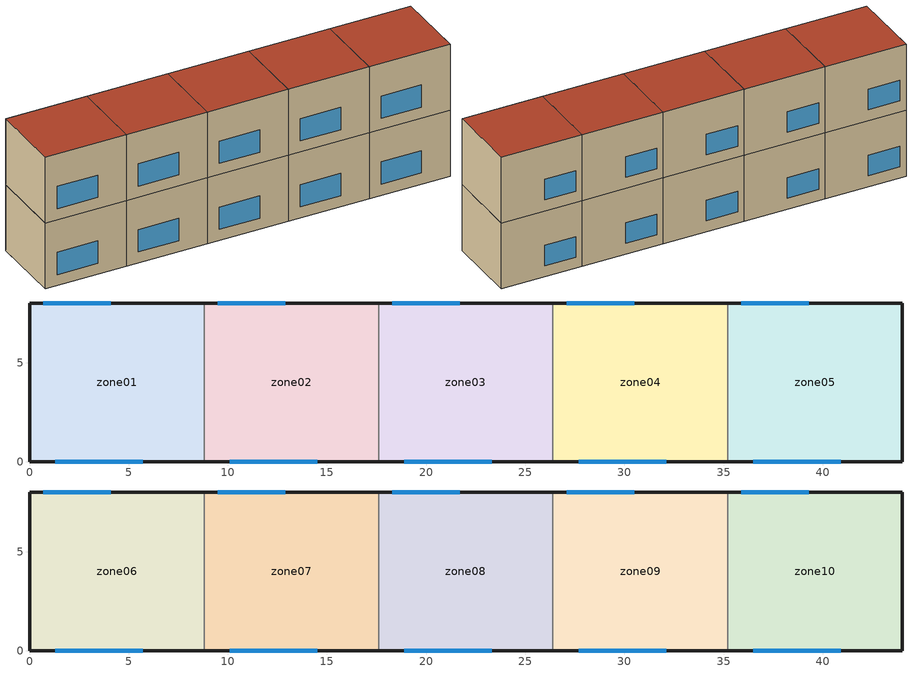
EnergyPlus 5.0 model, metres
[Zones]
zone01
 floor ground (GROUND_FLOOR): 8.8,8 8.8,0 0,0 0,8 z0
 wall outside (EXT_WALL): 8.8,8 0,8 0,0 8.8,0 z0:7.4
 wall to zone02 (ADJ_WALL): 8.8,0 8.8,8 z0:7.4
 window (EXT_WINDOW1): 1.3,0 5.7,0 z1.25:3.75; 4.1,8 0.7,8 z1.25:3.55
 ceiling to zone06 (ADJ_CEILING): 0,8 0,0 8.8,0 8.8,8 z7.4
zone02
 floor ground (GROUND_FLOOR): 17.6,8 17.6,0 8.8,0 8.8,8 z0
 wall outside (EXT_WALL): 17.6,8 8.8,8 / 8.8,0 17.6,0 z0:7.4
 wall to zone03 (ADJ_WALL): 17.6,0 17.6,8 z0:7.4
 wall to zone01 (ADJ_WALL): 8.8,8 8.8,0 z0:7.4
 window (EXT_WINDOW1): 10.1,0 14.5,0 z1.25:3.75; 12.9,8 9.5,8 z1.25:3.55
 ceiling to zone07 (ADJ_CEILING): 8.8,8 8.8,0 17.6,0 17.6,8 z7.4
zone03
 floor ground (GROUND_FLOOR): 26.4,8 26.4,0 17.6,0 17.6,8 z0
 wall outside (EXT_WALL): 26.4,8 17.6,8 / 17.6,0 26.4,0 z0:7.4
 wall to zone04 (ADJ_WALL): 26.4,0 26.4,8 z0:7.4
 wall to zone02 (ADJ_WALL): 17.6,8 17.6,0 z0:7.4
 window (EXT_WINDOW1): 18.9,0 23.3,0 z1.25:3.75; 21.7,8 18.3,8 z1.25:3.55
 ceiling to zone08 (ADJ_CEILING): 17.6,8 17.6,0 26.4,0 26.4,8 z7.4
zone04
 floor ground (GROUND_FLOOR): 35.2,8 35.2,0 26.4,0 26.4,8 z0
 wall outside (EXT_WALL): 35.2,8 26.4,8 / 26.4,0 35.2,0 z0:7.4
 wall to zone05 (ADJ_WALL): 35.2,0 35.2,8 z0:7.4
 wall to zone03 (ADJ_WALL): 26.4,8 26.4,0 z0:7.4
 window (EXT_WINDOW1): 27.7,0 32.1,0 z1.25:3.75; 30.5,8 27.1,8 z1.25:3.55
 ceiling to zone09 (ADJ_CEILING): 26.4,8 26.4,0 35.2,0 35.2,8 z7.4
zone05
 floor ground (GROUND_FLOOR): 44,8 44,0 35.2,0 35.2,8 z0
 wall outside (EXT_WALL): 35.2,0 44,0 44,8 35.2,8 z0:7.4
 wall to zone04 (ADJ_WALL): 35.2,8 35.2,0 z0:7.4
 window (EXT_WINDOW1): 36.5,0 40.9,0 z1.25:3.75; 39.3,8 35.9,8 z1.25:3.55
 ceiling to zone10 (ADJ_CEILING): 35.2,8 35.2,0 44,0 44,8 z7.4
zone06
 floor to zone01 (ADJ_CEILING): 8.8,8 8.8,0 0,0 0,8 z7.4
 wall outside (EXT_WALL): 8.8,8 0,8 0,0 8.8,0 z7.4:14.8
 wall to zone07 (ADJ_WALL): 8.8,0 8.8,8 z7.4:14.8
 window (EXT_WINDOW1): 1.3,0 5.7,0 z8.65:11.15; 4.1,8 0.7,8 z8.65:10.95
 roof outside (EXT_ROOF): 0,8 0,0 8.8,0 8.8,8 z14.8
zone07
 floor to zone02 (ADJ_CEILING): 17.6,8 17.6,0 8.8,0 8.8,8 z7.4
 wall outside (EXT_WALL): 17.6,8 8.8,8 / 8.8,0 17.6,0 z7.4:14.8
 wall to zone08 (ADJ_WALL): 17.6,0 17.6,8 z7.4:14.8
 wall to zone06 (ADJ_WALL): 8.8,8 8.8,0 z7.4:14.8
 window (EXT_WINDOW1): 10.1,0 14.5,0 z8.65:11.15; 12.9,8 9.5,8 z8.65:10.95
 roof outside (EXT_ROOF): 8.8,8 8.8,0 17.6,0 17.6,8 z14.8
zone08
 floor to zone03 (ADJ_CEILING): 26.4,8 26.4,0 17.6,0 17.6,8 z7.4
 wall outside (EXT_WALL): 26.4,8 17.6,8 / 17.6,0 26.4,0 z7.4:14.8
 wall to zone09 (ADJ_WALL): 26.4,0 26.4,8 z7.4:14.8
 wall to zone07 (ADJ_WALL): 17.6,8 17.6,0 z7.4:14.8
 window (EXT_WINDOW1): 18.9,0 23.3,0 z8.65:11.15; 21.7,8 18.3,8 z8.65:10.95
 roof outside (EXT_ROOF): 17.6,8 17.6,0 26.4,0 26.4,8 z14.8
zone09
 floor to zone04 (ADJ_CEILING): 35.2,8 35.2,0 26.4,0 26.4,8 z7.4
 wall outside (EXT_WALL): 35.2,8 26.4,8 / 26.4,0 35.2,0 z7.4:14.8
 wall to zone10 (ADJ_WALL): 35.2,0 35.2,8 z7.4:14.8
 wall to zone08 (ADJ_WALL): 26.4,8 26.4,0 z7.4:14.8
 window (EXT_WINDOW1): 27.7,0 32.1,0 z8.65:11.15; 30.5,8 27.1,8 z8.65:10.95
 roof outside (EXT_ROOF): 26.4,8 26.4,0 35.2,0 35.2,8 z14.8
zone10
 floor to zone05 (ADJ_CEILING): 44,8 44,0 35.2,0 35.2,8 z7.4
 wall outside (EXT_WALL): 35.2,0 44,0 44,8 35.2,8 z7.4:14.8
 wall to zone09 (ADJ_WALL): 35.2,8 35.2,0 z7.4:14.8
 window (EXT_WINDOW1): 36.5,0 40.9,0 z8.65:11.15; 39.3,8 35.9,8 z8.65:10.95
 roof outside (EXT_ROOF): 35.2,8 35.2,0 44,0 44,8 z14.8
[Building]
TRNSYS18: North Axis {deg}=0; Terrain=City; Loads Convergence Tolerance Value=0; Temperature Convergence Tolerance Value {deltaC}=0; Solar Distribution=FullInteriorAndExterior; Maximum Number of Warmup Days=0
[Site:Location]
not used: Latitude {deg}=0; Longitude {deg}=0; Time Zone {hr}=0; Elevation {m}=0
[Construction]
GROUND_FLOOR; EXT_WALL; EXT_ROOF; ADJ_WALL; ADJ_CEILING; EXT_WINDOW1: 
[WindowProperty:ShadingControl]
ESHADE=0; ISHADE=INPUT 1*MAX_ISHADE : SHADECNTRL=ISHADE_INTERNAL
[SurfaceProperty:OtherSideCoefficients]
BOUNDARY=IDENTICAL; BOUNDARY=INPUT 1*TBOUNDARY; BOUNDARY=INPUT 1*TBOUNDARY_2; BOUNDARY=INPUT 1*TBOUNDARY_3; BOUNDARY=INPUT 1*TGROUND; BOUNDARY=20; BOUNDARY=15
[Zone] Multiplier=1
zone01; zone02; zone03; zone04; zone05; zone06; zone07; zone08; zone09; zone10
